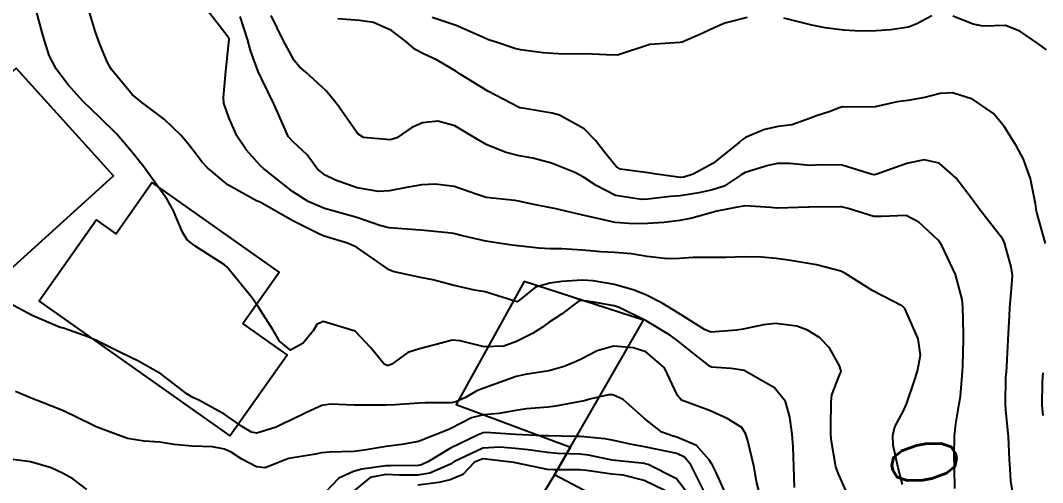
# Model space of a CAD drawing. Header units: metres. Extents: x 318500 to 325275, y 7408834 to 7428799.
# Drawn here: x 322549.2 to 322612.5, y 7418270.8 to 7418299.4 of the extents above; entities that cross this region are included whole.
import ezdxf
from ezdxf.enums import TextEntityAlignment as Align

# ---------------------------------------------------------------- set-up
doc = ezdxf.new("R2010")
doc.units = ezdxf.units.M
doc.header["$MEASUREMENT"] = 0
for name, color, linetype in [('Cotas', 45, 'Continuous'), ('Curvas de Nivel 1m', 11, 'Continuous'), ('Curvas de Nivel 5m', 15, 'Continuous'), ('Edificações', 30, 'Continuous'), ('Vias Primárias', 230, 'Continuous')]:
    doc.layers.add(name, color=color, linetype=linetype)
doc.styles.add('Style-STANDARD', font='STANDARD.shx')

msp = doc.modelspace()

# ---------------------------------------------------------------- linework, layer by layer
at = {"layer": 'Curvas de Nivel 1m', "flags": 128}
for points, elevation in [([(322597.117, 7418270.464), (322597.068, 7418271.781), (322597.031, 7418272.981), (322596.965, 7418273.783), (322596.82, 7418274.821), (322596.548, 7418275.79), (322595.883, 7418276.634), (322594.007, 7418277.71), (322593.899, 7418277.74), (322593.203, 7418277.83), (322591.981, 7418277.929), (322591.901, 7418277.964), (322590.837, 7418278.793), (322589.917, 7418279.539), (322589.445, 7418279.885), (322587.933, 7418280.787), (322586.263, 7418281.608), (322585.947, 7418281.715), (322584.662, 7418281.949), (322583.951, 7418282.046), (322583.873, 7418282.038), (322583.7, 7418281.963), (322582.7, 7418281.211), (322581.931, 7418280.703), (322581.511, 7418280.401), (322580.893, 7418279.995), (322579.915, 7418279.504), (322579.114, 7418279.224), (322577.911, 7418279.184), (322576.417, 7418279.553), (322575.915, 7418279.598), (322575.246, 7418279.402), (322573.91, 7418279.054), (322573.183, 7418278.822), (322572.192, 7418278.107), (322571.981, 7418278.027), (322571.899, 7418278.029), (322571.709, 7418278.113), (322570.891, 7418279.107), (322569.92, 7418280.14), (322567.929, 7418280.746), (322567.546, 7418280.554), (322567.313, 7418280.176), (322566.689, 7418279.405), (322565.908, 7418278.97), (322565.234, 7418279.521), (322564.842, 7418280.206), (322563.941, 7418281.642), (322563.513, 7418282.227), (322561.978, 7418284.121), (322561.831, 7418284.251), (322559.992, 7418285.436), (322559.525, 7418285.807), (322559.227, 7418286.282), (322558.662, 7418287.649), (322558.273, 7418288.296), (322558.035, 7418288.64), (322556.83, 7418290.318), (322556.492, 7418290.752), (322556.069, 7418291.264), (322555.161, 7418292.339), (322554.096, 7418293.391), (322553.073, 7418294.366), (322552.126, 7418295.425), (322551.402, 7418296.391), (322550.973, 7418297.223), (322550.609, 7418298.403), (322550.183, 7418299.942)], 748), ([(322600.529, 7418269.733), (322599.814, 7418271.354), (322599.675, 7418271.742), (322599.4, 7418273.311), (322599.37, 7418273.747), (322599.371, 7418274.224), (322599.379, 7418275.747), (322599.426, 7418276.198), (322599.895, 7418277.429), (322599.992, 7418277.646), (322599.99, 7418277.739), (322599.903, 7418278.008), (322599.29, 7418279.126), (322598.661, 7418279.759), (322597.927, 7418280.212), (322597.252, 7418280.458), (322595.932, 7418280.627), (322595.19, 7418280.548), (322593.927, 7418280.269), (322593.545, 7418280.207), (322591.924, 7418280.091), (322591.534, 7418280.248), (322589.941, 7418281.258), (322588.914, 7418281.89), (322587.957, 7418282.384), (322587.187, 7418282.686), (322585.967, 7418283.046), (322584.653, 7418283.267), (322583.97, 7418283.302), (322582.72, 7418283.221), (322581.967, 7418283.117), (322581.088, 7418282.868), (322580.009, 7418282.009), (322579.979, 7418281.98), (322579.949, 7418281.971), (322579.807, 7418282.012), (322577.958, 7418282.575), (322577.309, 7418282.697), (322575.964, 7418282.987), (322574.73, 7418283.317), (322573.971, 7418283.476), (322572.245, 7418283.847), (322571.978, 7418283.961), (322571.751, 7418284.122), (322569.992, 7418285.353), (322569.448, 7418285.602), (322567.999, 7418286.024), (322567.893, 7418286.065), (322567.663, 7418286.175), (322566.012, 7418286.999), (322564.184, 7418288.062), (322564.029, 7418288.14), (322563.817, 7418288.223), (322562.044, 7418289.207), (322560.781, 7418290.263), (322560.436, 7418290.639), (322560.068, 7418291.111), (322559.563, 7418291.773), (322559.13, 7418292.29), (322558.094, 7418293.264), (322556.683, 7418294.321), (322556.117, 7418294.8), (322554.828, 7418296.35), (322554.578, 7418296.787), (322554.155, 7418297.821), (322553.944, 7418298.362), (322553.819, 7418298.71), (322553.328, 7418300.369)], 749), ([(322607.034, 7418270.415), (322607.021, 7418271.648), (322607.001, 7418272.476), (322607.027, 7418273.648), (322607.093, 7418274.406), (322607.309, 7418275.646), (322607.387, 7418276.135), (322607.505, 7418277.644), (322607.526, 7418278.022), (322607.572, 7418279.643), (322607.568, 7418280.001), (322607.532, 7418281.644), (322607.484, 7418282.118), (322607.078, 7418283.649), (322606.25, 7418285.405), (322606.101, 7418285.659), (322606.002, 7418285.784), (322604.809, 7418286.887), (322604.024, 7418287.302), (322602.489, 7418287.247), (322602.023, 7418287.257), (322600.426, 7418287.736), (322600.031, 7418287.837), (322599.931, 7418287.842), (322598.031, 7418287.824), (322597.978, 7418287.824), (322596.697, 7418287.79), (322596.06, 7418287.769), (322596.03, 7418287.772), (322595.649, 7418287.804), (322594.031, 7418287.902), (322593.957, 7418287.895), (322593.589, 7418287.827), (322592.3, 7418287.572), (322592.025, 7418287.5), (322590.753, 7418287.135), (322590.017, 7418286.992), (322589.029, 7418286.876), (322588.014, 7418286.805), (322587.138, 7418286.788), (322586.014, 7418286.88), (322584.827, 7418287.139), (322584.021, 7418287.331), (322582.266, 7418287.738), (322582.027, 7418287.791), (322580.984, 7418287.996), (322580.033, 7418288.203), (322579.811, 7418288.236), (322578.036, 7418288.433), (322577.479, 7418288.605), (322576.046, 7418289.107), (322574.876, 7418289.249), (322574.047, 7418289.208), (322573.102, 7418289.046), (322572.041, 7418288.832), (322571.372, 7418288.795), (322570.043, 7418289.029), (322568.708, 7418289.502), (322568.054, 7418289.796), (322567.586, 7418290.177), (322566.937, 7418291.056), (322566.077, 7418291.866), (322565.78, 7418292.203), (322565.516, 7418292.778), (322564.876, 7418294.212), (322564.133, 7418295.751), (322563.91, 7418296.223), (322563.443, 7418297.52), (322563.251, 7418298.234), (322562.792, 7418299.63)], 751), ([(322610.719, 7418269.596), (322610.515, 7418270.894), (322610.46, 7418271.6), (322610.426, 7418272.201), (322610.367, 7418273.602), (322610.193, 7418275.277), (322610.165, 7418275.606), (322610.203, 7418277.298), (322610.228, 7418277.605), (322610.259, 7418277.96), (322610.332, 7418279.604), (322610.418, 7418281.128), (322610.438, 7418281.603), (322610.564, 7418283.008), (322610.604, 7418283.601), (322610.519, 7418284.135), (322610.112, 7418285.608), (322610.003, 7418285.84), (322608.599, 7418287.631), (322608.041, 7418288.393), (322607.102, 7418289.65), (322606.069, 7418290.544), (322605.143, 7418290.747), (322604.068, 7418290.524), (322602.202, 7418289.858), (322602.061, 7418289.824), (322601.931, 7418289.851), (322600.067, 7418290.431), (322598.743, 7418290.436), (322598.066, 7418290.394), (322596.815, 7418290.536), (322596.067, 7418290.533), (322595.477, 7418290.395), (322594.061, 7418289.968), (322593.806, 7418289.824), (322592.764, 7418289.124), (322592.046, 7418288.893), (322591.193, 7418288.713), (322590.04, 7418288.534), (322589.44, 7418288.485), (322588.036, 7418288.326), (322587.65, 7418288.291), (322586.039, 7418288.538), (322584.831, 7418289.166), (322584.056, 7418289.683), (322583.507, 7418289.966), (322582.066, 7418290.553), (322580.919, 7418290.848), (322580.07, 7418291.002), (322579.261, 7418291.211), (322578.076, 7418291.677), (322577.435, 7418292.046), (322576.092, 7418292.851), (322575.025, 7418293.147), (322574.094, 7418293.052), (322573.431, 7418292.759), (322572.506, 7418292.114), (322572.079, 7418291.985), (322570.429, 7418292.137), (322570.083, 7418292.365), (322568.815, 7418294.159), (322568.123, 7418295.025), (322566.865, 7418296.189), (322566.467, 7418296.519), (322566.147, 7418296.906), (322565.432, 7418298.207), (322564.708, 7418299.688)], 752), ([(322612.652, 7418285.573), (322612.112, 7418287.496), (322612.09, 7418287.579), (322612.037, 7418288.03), (322611.717, 7418289.585), (322611.284, 7418290.804), (322610.861, 7418291.598), (322610.098, 7418292.824), (322609.435, 7418293.62), (322608.123, 7418294.518), (322606.885, 7418294.896), (322606.128, 7418294.87), (322605.177, 7418294.622), (322604.121, 7418294.424), (322603.474, 7418294.346), (322602.115, 7418294.042), (322601.825, 7418294.013), (322600.114, 7418294.033), (322599.879, 7418293.978), (322599.314, 7418293.752), (322598.418, 7418293.453), (322598.103, 7418293.33), (322596.958, 7418292.926), (322596.095, 7418292.817), (322595.26, 7418292.641), (322594.085, 7418292.129), (322593.899, 7418292.006), (322593.698, 7418291.826), (322592.067, 7418290.538), (322590.833, 7418289.868), (322590.256, 7418289.678), (322590.057, 7418289.668), (322588.427, 7418289.896), (322588.061, 7418289.958), (322586.322, 7418290.186), (322586.064, 7418290.348), (322585.359, 7418291.227), (322584.794, 7418291.949), (322584.091, 7418292.667), (322582.567, 7418293.511), (322582.105, 7418293.648), (322580.144, 7418293.975), (322580.11, 7418293.98), (322580.038, 7418294.011), (322578.125, 7418295.012), (322576.408, 7418296.057), (322576.142, 7418296.235), (322575, 7418296.929), (322574.152, 7418297.32), (322573.632, 7418297.575), (322573.03, 7418298.107), (322572.17, 7418298.77), (322571.058, 7418299.25), (322570.179, 7418299.377), (322568.847, 7418299.493)], 753), ([(322594.186, 7418299.566), (322592.81, 7418299.211), (322592.177, 7418298.956), (322591.445, 7418298.587), (322590.162, 7418298.037), (322590.032, 7418298.011), (322588.16, 7418297.9), (322586.153, 7418297.238), (322585.465, 7418297.252), (322584.154, 7418297.317), (322582.829, 7418297.298), (322582.154, 7418297.334), (322581.554, 7418297.389), (322580.156, 7418297.571), (322579.798, 7418297.657), (322578.642, 7418298.033), (322578.162, 7418298.192), (322577.908, 7418298.298), (322576.175, 7418299.069), (322574.691, 7418299.574)], 754), ([(322605.61, 7418299.669), (322604.689, 7418299.176), (322604.179, 7418298.971), (322603.08, 7418298.803), (322602.175, 7418298.74), (322601.178, 7418298.727), (322600.176, 7418298.78), (322599.002, 7418298.933), (322598.18, 7418299.09), (322596.447, 7418299.535)], 754), ([(322612.713, 7418297.574), (322612.166, 7418297.954), (322611.056, 7418298.718), (322610.182, 7418299.069), (322608.788, 7418299.024), (322608.183, 7418299.156), (322606.911, 7418299.653)], 754), ([(322595.024, 7418269.808), (322594.767, 7418270.849), (322594.603, 7418271.812), (322594.207, 7418273.445), (322594.09, 7418273.818), (322593.845, 7418274.181), (322592.954, 7418274.733), (322591.861, 7418275.228), (322590.115, 7418275.876), (322589.874, 7418276.174), (322589.075, 7418277.888), (322587.91, 7418278.869), (322587.125, 7418279.125), (322585.913, 7418279.217), (322584.904, 7418278.94), (322583.905, 7418278.412), (322583.6, 7418278.266), (322582.847, 7418277.971), (322582.13, 7418277.745), (322581.896, 7418277.695), (322580.432, 7418277.462), (322579.89, 7418277.337), (322578.914, 7418276.996), (322577.879, 7418276.626), (322577.456, 7418276.456), (322576.753, 7418276.047), (322576.153, 7418275.768), (322575.865, 7418275.712), (322574.244, 7418275.705), (322573.864, 7418275.682), (322572.386, 7418275.581), (322571.862, 7418275.573), (322570.427, 7418275.566), (322569.862, 7418275.575), (322568.394, 7418275.63), (322567.861, 7418275.555), (322566.913, 7418275.121), (322565.846, 7418274.595), (322565.561, 7418274.477), (322565.02, 7418274.202), (322563.836, 7418273.836), (322563.511, 7418273.899), (322562.941, 7418274.233), (322561.851, 7418274.988), (322560.276, 7418275.854), (322559.867, 7418276.051), (322559.502, 7418276.276), (322557.888, 7418277.516), (322556.468, 7418278.321), (322556.08, 7418278.506), (322555.903, 7418278.587), (322555.441, 7418278.798), (322553.912, 7418279.568), (322553.363, 7418279.807), (322551.919, 7418280.314), (322551.867, 7418280.328), (322551.659, 7418280.384), (322549.931, 7418281.123), (322548.461, 7418281.906)], 747), ([(322612.515, 7418274.919), (322612.443, 7418275.574), (322612.458, 7418277.008), (322612.504, 7418277.574)], 753), ([(322592.968, 7418269.832), (322592.264, 7418271.392), (322592.04, 7418271.847), (322591.959, 7418271.985), (322591.823, 7418272.189), (322591.051, 7418273.08), (322589.837, 7418273.594), (322589.6, 7418273.645), (322588.91, 7418273.889), (322587.852, 7418274.728), (322586.504, 7418275.92), (322585.874, 7418276.211), (322585.597, 7418276.211), (322584.529, 7418275.95), (322584.005, 7418275.821), (322583.868, 7418275.797), (322582.328, 7418275.51), (322581.862, 7418275.45), (322580.529, 7418275.331), (322579.858, 7418275.233), (322578.815, 7418275.061), (322577.854, 7418274.97), (322577.118, 7418274.774), (322575.841, 7418274.122), (322575.798, 7418274.103), (322575.706, 7418274.062), (322573.832, 7418273.326), (322572.798, 7418273.133), (322571.829, 7418273.017), (322570.47, 7418272.774), (322569.826, 7418272.702), (322568.328, 7418272.666), (322567.824, 7418272.609), (322567.457, 7418272.54), (322565.821, 7418272.262), (322565.579, 7418272.194), (322564.337, 7418271.688), (322563.813, 7418271.751), (322562.91, 7418272.234), (322562.238, 7418272.658), (322561.826, 7418272.843), (322561.093, 7418272.992), (322559.828, 7418273.027), (322558.683, 7418273.142), (322557.83, 7418273.282), (322556.861, 7418273.345), (322555.832, 7418273.512), (322553.992, 7418274.195), (322553.839, 7418274.255), (322553.771, 7418274.283), (322553.647, 7418274.353), (322551.853, 7418275.217), (322550.505, 7418275.756), (322549.864, 7418276.003), (322548.892, 7418276.42)], 746), ([(322590.675, 7418269.867), (322589.807, 7418271.009), (322588.052, 7418271.898), (322587.863, 7418271.942), (322587.82, 7418271.949), (322586.034, 7418272.139), (322585.822, 7418272.171), (322584.355, 7418272.475), (322583.826, 7418272.535), (322582.433, 7418272.581), (322581.827, 7418272.634), (322580.634, 7418272.804), (322579.829, 7418272.876), (322578.875, 7418272.974), (322577.829, 7418272.896), (322576.026, 7418272.057), (322575.903, 7418271.974), (322575.818, 7418271.921), (322574.531, 7418271.357), (322573.807, 7418271.23), (322572.667, 7418271.242), (322571.808, 7418271.28), (322570.848, 7418271.081), (322569.791, 7418270.222)], 744), ([(322589.681, 7418269.992), (322587.805, 7418270.91), (322586.504, 7418271.225), (322585.811, 7418271.304), (322584.232, 7418271.527), (322583.814, 7418271.564), (322582.213, 7418271.575), (322581.814, 7418271.593), (322579.84, 7418271.99), (322579.82, 7418271.994), (322579.761, 7418272.011), (322577.822, 7418272.252), (322577.309, 7418272.038), (322576.591, 7418271.266), (322575.803, 7418270.937), (322575.09, 7418270.781), (322573.798, 7418270.618)], 743)]:
    msp.add_lwpolyline(points, dxfattribs=dict(at, elevation=elevation))
at = {"layer": 'Curvas de Nivel 5m', "flags": 128}
for points, elevation in [([(322603.805, 7418270.661), (322603.524, 7418271.694), (322603.23, 7418273.095), (322603.192, 7418273.7), (322603.324, 7418274.222), (322603.863, 7418275.227), (322604.008, 7418275.547), (322604.058, 7418275.687), (322604.528, 7418277.043), (322604.723, 7418277.678), (322604.908, 7418278.673), (322604.774, 7418279.677), (322603.948, 7418281.543), (322603.803, 7418281.692), (322601.964, 7418282.636), (322600.223, 7418283.738), (322599.981, 7418283.854), (322598.473, 7418284.251), (322597.986, 7418284.347), (322596.746, 7418284.547), (322595.988, 7418284.643), (322595.068, 7418284.73), (322593.989, 7418284.759), (322592.866, 7418284.714), (322591.989, 7418284.713), (322590.835, 7418284.713), (322589.988, 7418284.647), (322589.254, 7418284.621), (322587.989, 7418284.768), (322587.007, 7418284.931), (322585.991, 7418285.011), (322585.117, 7418285.068), (322583.992, 7418285.17), (322582.72, 7418285.245), (322581.993, 7418285.245), (322581.284, 7418285.281), (322579.994, 7418285.441), (322579.467, 7418285.49), (322577.997, 7418285.714), (322576.568, 7418286.054), (322576.002, 7418286.19), (322575.852, 7418286.213), (322574.005, 7418286.411), (322573.676, 7418286.424), (322572.006, 7418286.542), (322571.454, 7418286.68), (322570.016, 7418287.179), (322568.612, 7418287.57), (322568.024, 7418287.748), (322567.014, 7418288.185), (322566.039, 7418288.798), (322564.238, 7418290.218), (322564.062, 7418290.377), (322563.182, 7418291.345), (322562.599, 7418292.242), (322562.097, 7418293.371), (322561.788, 7418294.255), (322561.759, 7418294.612), (322561.908, 7418296.253), (322562.118, 7418298.209), (322562.112, 7418298.251), (322561.992, 7418298.423), (322560.561, 7418300.274)], 750), ([(322591.623, 7418270.022), (322590.687, 7418271.867), (322590.31, 7418272.358), (322589.827, 7418272.574), (322588.741, 7418272.803), (322587.831, 7418272.982), (322587.049, 7418273.128), (322585.835, 7418273.396), (322585.378, 7418273.477), (322583.837, 7418273.62), (322583.506, 7418273.633), (322581.837, 7418273.663), (322581.526, 7418273.673), (322579.837, 7418273.749), (322578.001, 7418273.866), (322577.838, 7418273.845), (322577.53, 7418273.728), (322575.828, 7418272.905), (322574.45, 7418272.081), (322574.033, 7418271.871), (322573.816, 7418271.831), (322572.106, 7418271.816), (322571.816, 7418271.812), (322570.334, 7418271.611), (322569.81, 7418271.459), (322568.909, 7418271.048), (322568.065, 7418270.166)], 745), ([(322553.317, 7418270.357), (322552.432, 7418271.003), (322551.805, 7418271.362), (322551.106, 7418271.687), (322549.815, 7418272.06), (322547.938, 7418272.309)], 745)]:
    msp.add_lwpolyline(points, dxfattribs=dict(at, elevation=elevation))
at = {"layer": 'Edificações'}
for points in [[(322542.503, 7418290.608), (322548.542, 7418283.939), (322554.965, 7418289.756), (322548.925, 7418296.424)], [(322570.053, 7418251.193), (322582.704, 7418244.84), (322588.494, 7418241.199), (322592.639, 7418247.41), (322588.351, 7418250.194), (322588.702, 7418251.408), (322586.012, 7418253.02), (322584.308, 7418249.348), (322581.529, 7418250.557), (322589.875, 7418267.235), (322582.253, 7418271.265), (322587.765, 7418280.839), (322580.372, 7418283.225), (322576.18, 7418275.616), (322583.238, 7418272.976), (322582.253, 7418271.265)]]:
    msp.add_lwpolyline(points, close=True, dxfattribs=at)
msp.add_lwpolyline([(322562.966, 7418280.623), (322562.966, 7418280.623), (322565.209, 7418283.793), (322557.358, 7418289.349), (322555.114, 7418286.179), (322553.907, 7418287.034), (322550.355, 7418282.015), (322562.159, 7418273.663), (322565.71, 7418278.681), (322562.966, 7418280.623)], dxfattribs=at)
at = {"layer": 'Vias Primárias'}
for points in [[(323715.644, 7420145.548, 0), (323709.04, 7420132.939)], [(323831.088, 7420001.787, 0), (323833.844, 7420008.443, 0.220888)], [(322871.755, 7418055.651, 0.000002), (322880.943, 7418048.886, -0.018146)]]:
    msp.add_lwpolyline(points, format="xyb", dxfattribs=at)

# ---------------------------------------------------------------- texts
at = {"layer": 'Cotas', "style": 'Style-STANDARD'}
msp.add_text('750', height=4, rotation=100.46096, dxfattribs=at).set_placement((322605.708, 7418268.98, 750), align=Align.MIDDLE_CENTER)

doc.saveas('drawing.dxf')
